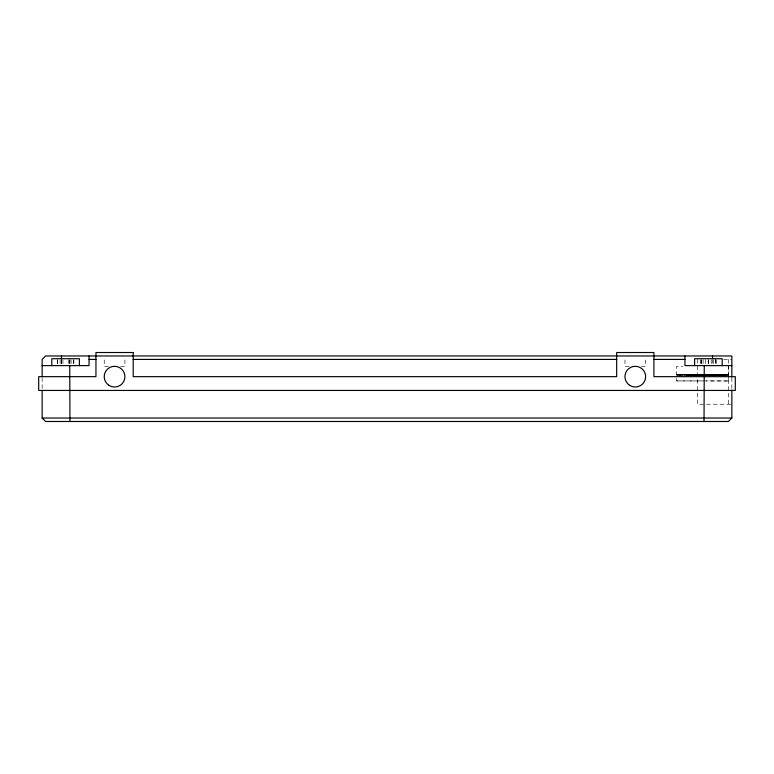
<?xml version="1.0" encoding="UTF-8"?>
<svg xmlns="http://www.w3.org/2000/svg" width="774" height="774" viewBox="0 0 774 774"><rect width="100%" height="100%" fill="white"/><g stroke="black" fill="none" stroke-linecap="round" stroke-linejoin="round"><path stroke-width="0.58" stroke-dasharray="3.87 2.9" d="M676.66 380.924L704.33 380.934L676.66 380.924L676.66 376.425M676.66 375.313L676.669 366.296L682.687 366.305M728.402 374.597L676.66 374.906L728.402 374.587L688.734 374.577L724.251 374.945M724.261 375.284L688.734 375.245L724.261 375.284L724.261 374.597M728.392 380.982L705.53 380.934L728.392 380.982L728.402 376.483M728.402 375.361L728.411 366.354M703.16 374.606L728.402 374.655L676.66 374.906L728.402 374.926L676.669 374.887L724.261 374.771M723.632 359.417L731.856 359.417M108.486 366.305L104.238 366.305L104.238 357.114M120.647 366.305L124.895 366.305L124.895 357.114M629.214 366.305L624.966 366.305L624.966 357.114M641.375 366.305L645.622 366.305L645.622 357.114M730.704 404.241L697.364 404.241L697.364 359.417M688.734 374.587L701.96 374.606M701.96 375.255L688.734 375.245L728.402 375.264L703.16 375.255M731.856 377.809L731.856 389.303M728.402 359.417L728.402 404.241M716.55 359.755L716.55 364.931M715.679 359.755L715.679 363.896M715.447 358.72L715.447 363.896M713.725 359.755L713.725 364.931M712.544 359.581L712.544 363.209M711.238 359.755L711.238 363.896M708.636 359.755L708.636 364.931M708.171 359.755L708.171 363.896M705.569 359.755L705.569 363.896M703.082 359.755L703.082 363.896M701.35 359.755L701.35 363.896M701.118 359.755L701.118 363.896M700.247 359.755L700.247 363.896M73.869 359.755L73.869 363.896M73.714 359.755L73.714 363.896M71.063 359.755L71.063 363.896M69.902 359.755L69.902 363.896M69.573 359.755L69.573 363.896M68.247 359.755L68.247 364.931M62.946 359.755L62.946 363.896M61.63 359.755L61.63 363.896M61.456 359.581L61.456 363.209M61.301 359.755L61.301 364.931M60.14 359.755L60.14 363.896M57.479 359.755L57.479 363.896M57.324 359.755L57.324 363.896M42.144 377.809L42.144 389.303M728.402 374.945L676.66 374.906L728.402 374.945"/><path stroke-width="1.16" d="M704.03 421.482L704.263 365.618M731.856 390.086L731.856 418.037L728.402 421.482L45.598 421.482L42.144 418.037L42.144 390.444M89.049 359.417L95.947 359.417M133.186 359.417L616.675 359.417M653.914 359.417L684.951 359.417M42.144 365.618L89.049 365.618L89.049 355.963M731.856 365.618L684.951 365.618L684.951 355.963M42.144 418.037L731.856 418.037M69.97 421.482L69.737 365.618M731.856 377.112L731.856 355.963L45.598 355.963L42.144 359.417L42.144 376.657M722.2 365.618L722.2 358.72L694.607 358.72L694.607 365.618M712.544 355.963L712.544 358.381M79.393 365.618L79.393 358.72L51.8 358.72L51.8 365.618M61.456 355.963L61.456 358.381M133.186 352.518L95.947 352.518L95.947 376.657L38.7 376.657L38.7 390.444L735.3 390.444L735.3 376.657L653.914 376.657L653.914 352.518L616.675 352.518L616.675 376.657L133.186 376.657L133.186 352.518M108.844 385.268A10.343 10.343 0 0 0 124.895 377.306A10.343 10.343 0 0 0 109.966 367.389A10.343 10.343 0 0 0 108.844 385.268M629.572 385.268A10.343 10.343 0 0 0 645.622 377.306A10.343 10.343 0 0 0 630.694 367.389A10.343 10.343 0 0 0 629.572 385.268"/></g></svg>
